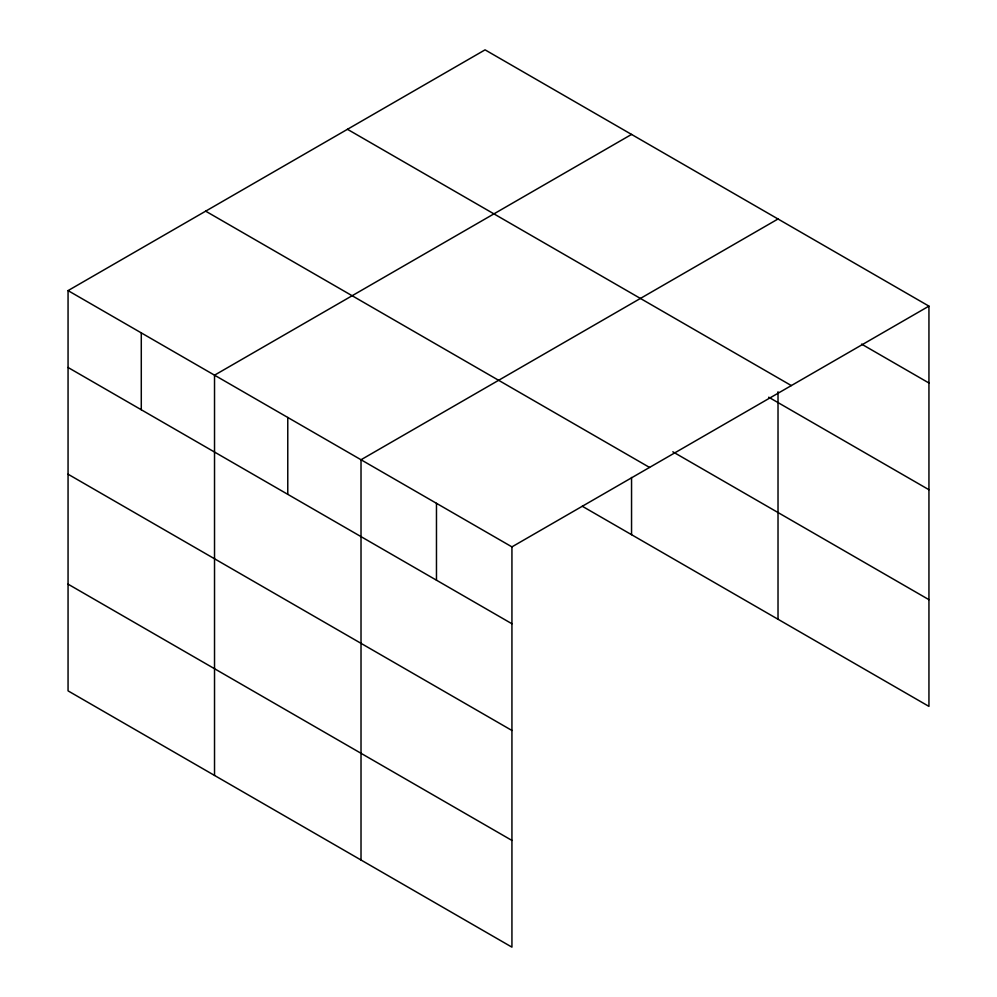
<?xml version="1.0" encoding="UTF-8"?>
<svg xmlns="http://www.w3.org/2000/svg" width="997" height="997" viewBox="0 0 997 997"><rect width="100%" height="100%" fill="white"/><g stroke="black" fill="none" stroke-linecap="round" stroke-linejoin="round"><path stroke-width="1.5" d="M511.935 730.477L511.935 546.879L68.058 290.613L68.058 690.871L511.935 947.15L511.935 730.477L68.058 474.211M778.021 391.759L778.021 619.262M582.273 506.239L928.942 706.387L928.942 306.129L485.065 49.85L68.058 290.613M631.55 134.421L214.529 375.184L214.529 775.442M778.021 218.991L361.014 459.754L361.014 860.012M511.935 546.879L928.942 306.129M861.57 344.102L928.942 382.998M347.455 129.298L791.331 385.577M768.699 397.205L928.942 489.726M672.825 451.803L928.942 599.671M205.669 211.165L649.546 467.431M68.058 367.482L511.935 623.761M68.058 584.155L511.935 840.434M631.55 477.463L631.55 534.691M436.474 503.323L436.474 580.192M287.772 417.469L287.772 494.338M141.287 332.898L141.287 409.767"/></g></svg>
